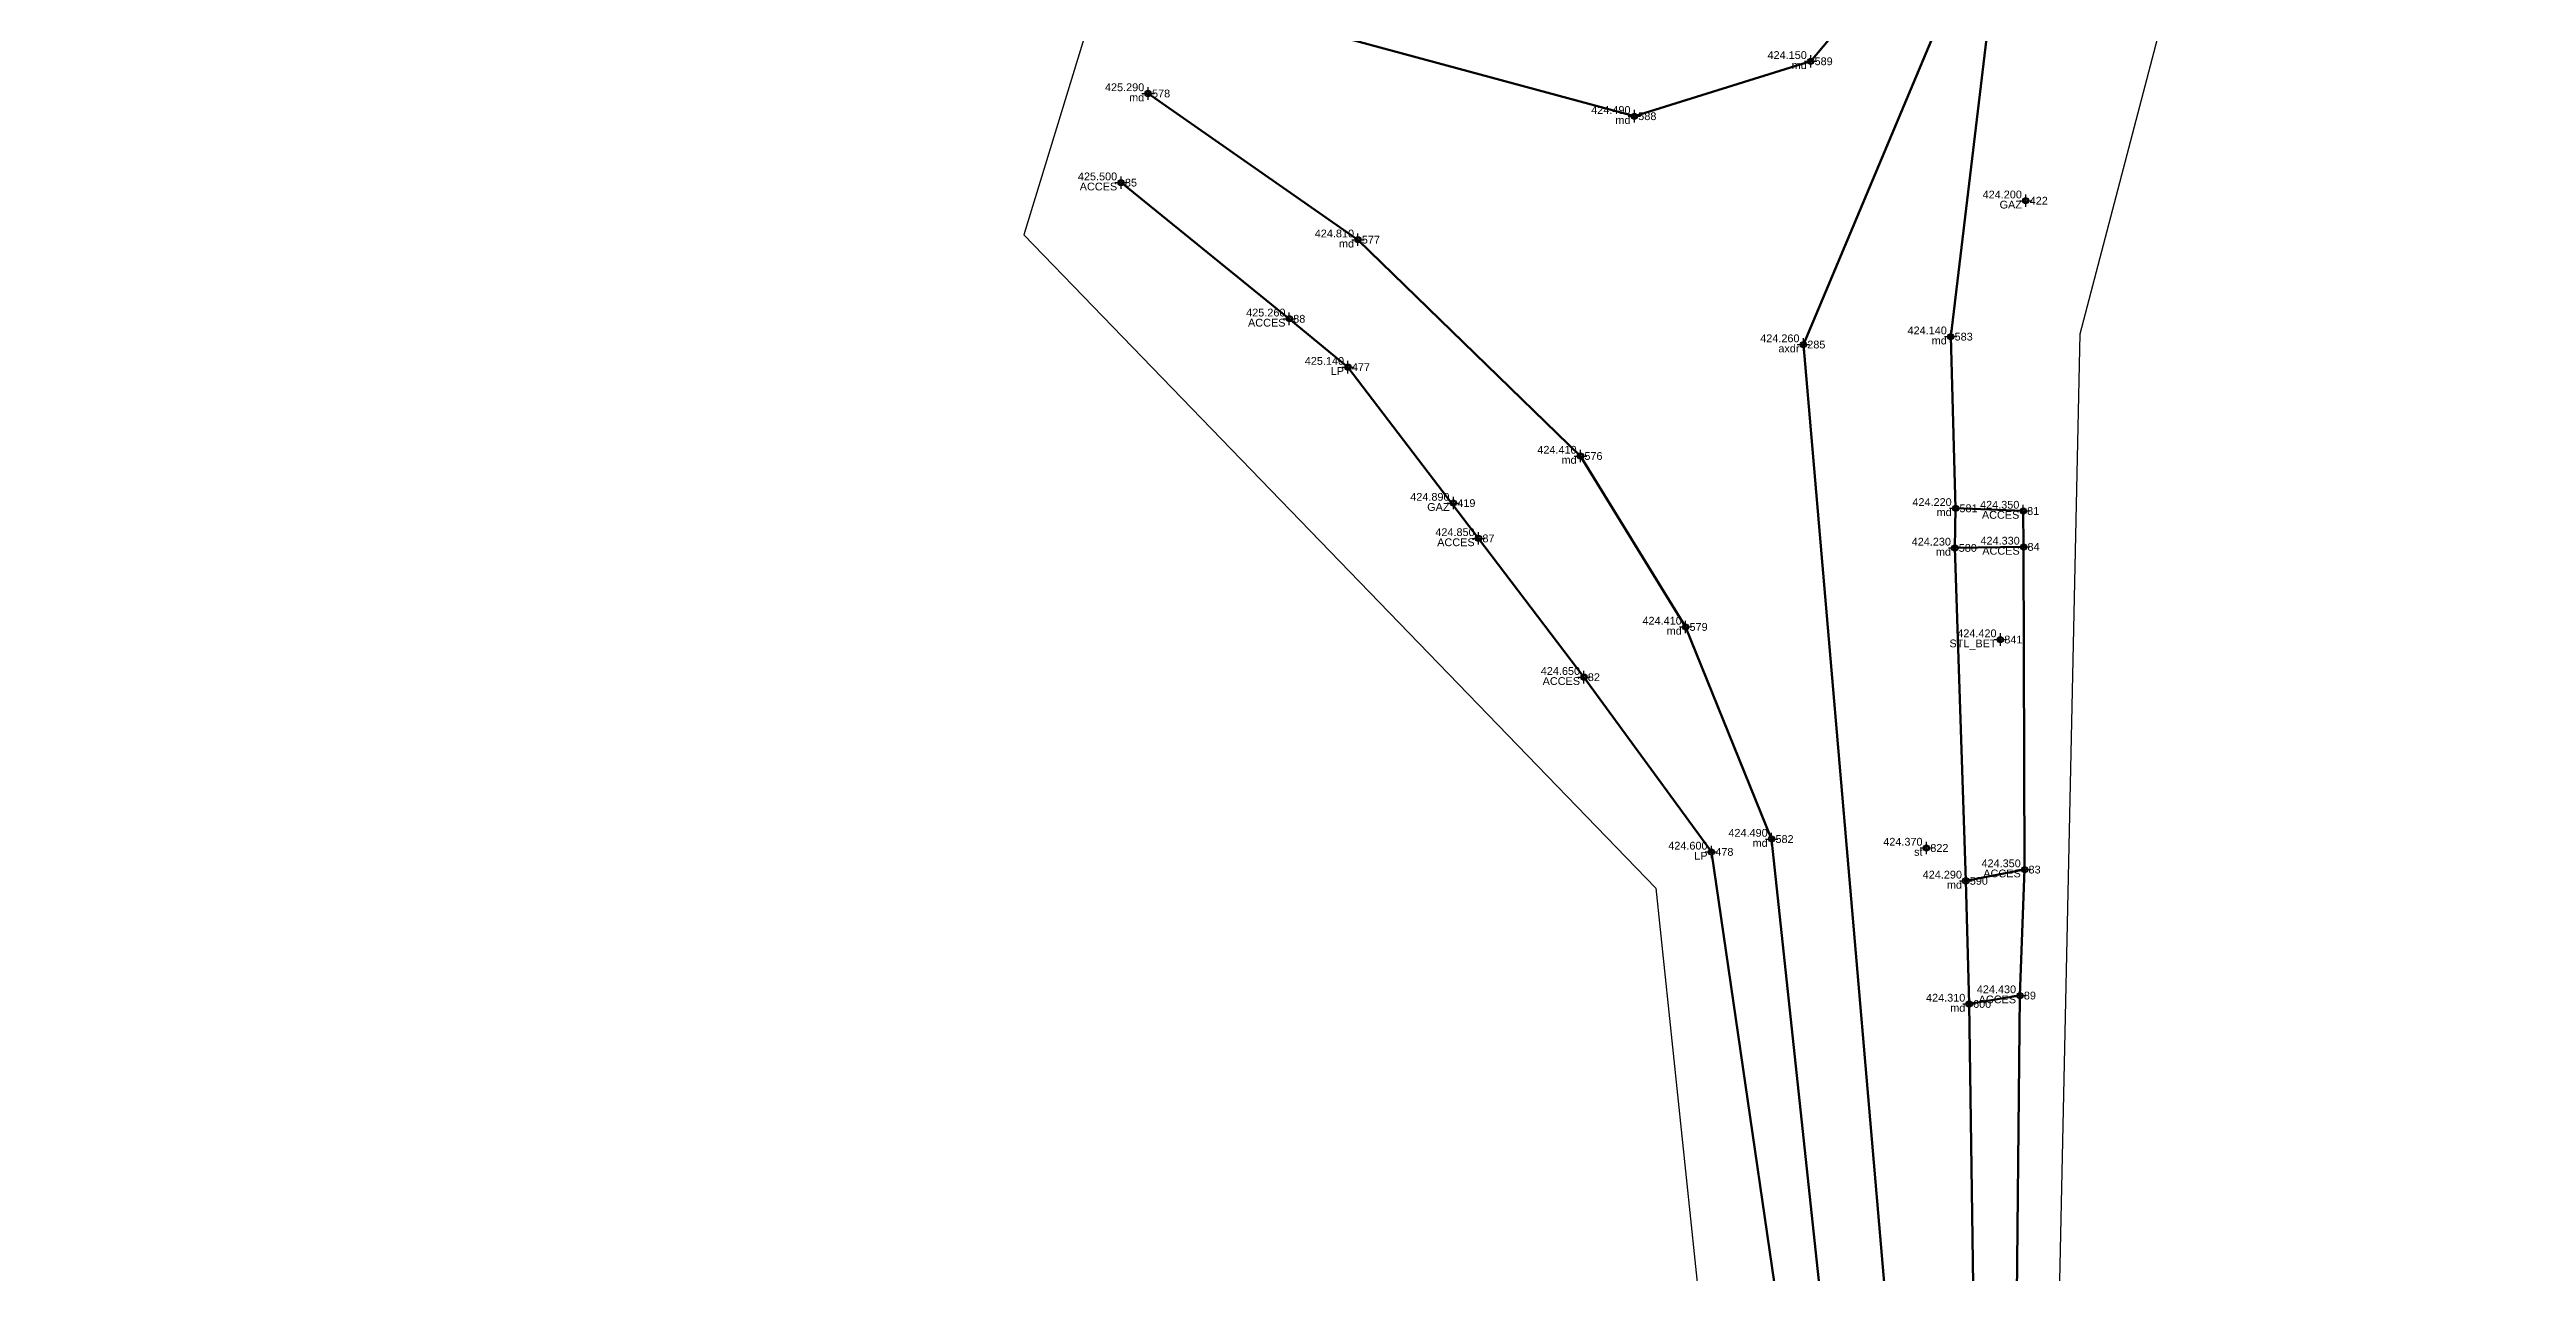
# Model space of a CAD drawing. Extents: x 396921 to 401273, y 555385 to 556691.
# Drawn here: x 397253.8 to 397333.5, y 556410.9 to 556450.2 of the extents above; entities that cross this region are included whole.
import ezdxf
from ezdxf.enums import TextEntityAlignment as Align

# ---------------------------------------------------------------- set-up
doc = ezdxf.new("R2010")
doc.units = 0
doc.header["$PDMODE"] = 34
doc.header["$PDSIZE"] = 0.2
for name, color, linetype in [('Boundary', 30, 'Continuous'), ('TOPO_CERC', 1, 'Continuous'), ('TOPO_CODE', 7, 'Continuous'), ('TOPO_ELEVATION', 7, 'Continuous'), ('TOPO_POINT_ID', 7, 'Continuous'), ('TOPO_POINTS', 7, 'Continuous'), ('TOPO_SYMBOL', 1, 'Continuous')]:
    doc.layers.add(name, color=color, linetype=linetype)
doc.layers.add('RO-LINES-LIN', color=7, linetype='Continuous', lineweight=25)
doc.styles.get("Standard").update_dxf_attribs({"font": 'arial.ttf'})

# ---------------------------------------------------------------- blocks, each defined once
blk = doc.blocks.new('PUNCTOPO')
at = {"layer": 'TOPO_CERC'}
blk.add_circle((0, 0), 0.25, dxfattribs=at)
at = {"layer": 'TOPO_SYMBOL'}
blk.add_point((0, 0), dxfattribs=at)

msp = doc.modelspace()

# ---------------------------------------------------------------- linework, layer by layer
at = {"layer": 'Boundary'}
msp.add_lwpolyline([(397290.318, 556461.106), (397285.15, 556444.226), (397305.463, 556423.234), (397308.396, 556395.33), (397304.568, 556364.856), (397295.048, 556344.646), (397277.35, 556327.301), (397253.835, 556309.979), (397257.924, 556300.179), (397285.862, 556310.107), (397291.473, 556297.394), (397302.961, 556297.777), (397304.507, 556309.076), (397321.067, 556309.547), (397320.215, 556315.551), (397307.805, 556320.641), (397321.046, 556363.719), (397333.451, 556381.953), (397328.084, 556399.584), (397318.225, 556400.132), (397319.101, 556441.045), (397321.6, 556450.569)], dxfattribs=at)
at = {"layer": 'RO-LINES-LIN', "elevation": 424.33, "flags": 128}
msp.add_lwpolyline([(397317.288, 556434.197), (397317.288, 556434.197)], dxfattribs=at)
at = {"layer": 'RO-LINES-LIN', "lineweight": 50}
for points in [[(397301.82, 556652.167, 412.53), (397299.86, 556640.804, 413.01), (397299.045, 556612.502, 415.26), (397296.51, 556582.426, 417.81), (397300.117, 556573.926, 418.33), (397312.134, 556549.626, 419.88), (397325.554, 556514.019, 421.5), (397325.84, 556491.893, 422.13), (397322.099, 556468.97, 423.04), (397310.209, 556440.701, 424.26), (397313.977, 556396.974, 424.35), (397313.068, 556377.302, 424.43), (397308.37, 556353.59, 424.89), (397304.346, 556342.544, 425.34), (397300.047, 556317.188, 425.53)], [(397292.038, 556451.479, 425.19), (397304.777, 556448.04, 424.49), (397310.444, 556449.805, 424.15), (397315.161, 556455.424, 423.84), (397318.872, 556464.59, 423.38), (397320.37, 556469.517, 423.11), (397323.46, 556485.101, 422.5), (397324.28, 556491.942, 422.2), (397323.281, 556514.306, 421.58), (397312.85, 556544.118, 420.16), (397310.54, 556549.46, 419.93), (397302.35, 556564.759, 418.9), (397298.261, 556573.42, 418.36), (397296.477, 556576.715, 418.291), (397296.004, 556576.308, 418.28), (397294.219, 556571.647, 418.67)], [(397313.698, 556315.007, 424.67), (397304.567, 556318.162, 425.34), (397303.367, 556324.724, 425.56), (397304.662, 556332.824, 425.59), (397306.891, 556341.455, 425.44), (397308.422, 556347.331, 425.09), (397310.687, 556352.875, 424.88), (397312.914, 556362.035, 424.59), (397314.235, 556368.104, 424.47), (397314.555, 556377.175, 424.41), (397315.089, 556383.296, 424.38), (397315.286, 556387.917, 424.36), (397315.444, 556393.788, 424.37), (397315.859, 556396.945, 424.3), (397315.539, 556419.508, 424.31), (397315.432, 556423.464, 424.29), (397315.078, 556434.165, 424.23), (397315.101, 556435.438, 424.22), (397314.945, 556440.955, 424.14), (397316.1, 556450.522, 423.98)], [(397257.709, 556309.406, 427.67), (397272.655, 556315.867, 426.8), (397276.736, 556318.176, 426.55), (397281.975, 556321.864, 426.2), (397284.492, 556324.429, 426.04), (397291.833, 556332.133, 425.73), (397295.48, 556335.746, 425.57), (397301.244, 556343.463, 425.25), (397305.781, 556354.364, 424.88), (397307.095, 556358.47, 424.73), (397310.859, 556377.43, 424.43), (397312.022, 556391.656, 424.36), (397312.163, 556397.009, 424.37), (397309.187, 556424.808, 424.49), (397306.425, 556431.625, 424.41), (397303.045, 556437.119, 424.41), (397295.891, 556444.071, 424.81), (397289.147, 556448.77, 425.29)], [(397288.277, 556445.905, 425.5), (397293.686, 556441.529, 425.26), (397295.57, 556439.975, 425.14), (397299.767, 556434.471, 424.85), (397303.156, 556430.01, 424.65), (397307.253, 556424.395, 424.6), (397310.287, 556403.591, 424.26), (397310.567, 556397.33, 424.24), (397309.935, 556392.082, 424.48), (397306.42, 556365.816, 424.73), (397304.227, 556359.877, 425.08)], [(397317.288, 556434.197, 424.33), (397315.078, 556434.165, 424.23), (397315.101, 556435.438, 424.22), (397317.276, 556435.352, 424.35), (397317.288, 556434.197, 424.33)], [(397317.276, 556435.352, 424.35), (397317.288, 556434.197, 424.33)], [(397317.288, 556434.197, 424.33), (397317.321, 556423.827, 424.35)], [(397317.171, 556419.778, 424.43), (397315.539, 556419.508, 424.31), (397315.432, 556423.464, 424.29), (397317.321, 556423.827, 424.35), (397317.171, 556419.778, 424.43)], [(397317.171, 556419.778, 424.43), (397316.937, 556397.293, 424.3), (397317.697, 556397.974, 424.31)]]:
    msp.add_polyline3d(points, dxfattribs=at)

# ---------------------------------------------------------------- block references
at = {"layer": 'TOPO_POINTS'}
ref = msp.add_blockref('PUNCTOPO', (397310.444, 556449.805, 424.15), dxfattribs=dict(at, xscale=0.25, yscale=0.25, zscale=0.25))
ref.add_attrib('POINT', '589', dxfattribs={"layer": 'TOPO_POINT_ID', "height": 0.25}).set_placement((397310.569, 556449.805, 424.15), align=Align.MIDDLE_LEFT)
ref.add_attrib('ELEVATION', '424.150', dxfattribs={"layer": 'TOPO_ELEVATION', "height": 0.25}).set_placement((397310.319, 556449.805, 424.15), align=Align.BOTTOM_RIGHT)
ref.add_attrib('CODE', 'md', dxfattribs={"layer": 'TOPO_CODE', "height": 0.25}).set_placement((397310.319, 556449.805, 424.15), align=Align.TOP_RIGHT)
ref = msp.add_blockref('PUNCTOPO', (397289.147, 556448.77, 425.29), dxfattribs=dict(at, xscale=0.25, yscale=0.25, zscale=0.25))
ref.add_attrib('POINT', '578', dxfattribs={"layer": 'TOPO_POINT_ID', "height": 0.25}).set_placement((397289.272, 556448.77, 425.29), align=Align.MIDDLE_LEFT)
ref.add_attrib('ELEVATION', '425.290', dxfattribs={"layer": 'TOPO_ELEVATION', "height": 0.25}).set_placement((397289.022, 556448.77, 425.29), align=Align.BOTTOM_RIGHT)
ref.add_attrib('CODE', 'md', dxfattribs={"layer": 'TOPO_CODE', "height": 0.25}).set_placement((397289.022, 556448.77, 425.29), align=Align.TOP_RIGHT)
ref = msp.add_blockref('PUNCTOPO', (397304.777, 556448.04, 424.49), dxfattribs=dict(at, xscale=0.25, yscale=0.25, zscale=0.25))
ref.add_attrib('POINT', '588', dxfattribs={"layer": 'TOPO_POINT_ID', "height": 0.25}).set_placement((397304.902, 556448.04, 424.49), align=Align.MIDDLE_LEFT)
ref.add_attrib('ELEVATION', '424.490', dxfattribs={"layer": 'TOPO_ELEVATION', "height": 0.25}).set_placement((397304.652, 556448.04, 424.49), align=Align.BOTTOM_RIGHT)
ref.add_attrib('CODE', 'md', dxfattribs={"layer": 'TOPO_CODE', "height": 0.25}).set_placement((397304.652, 556448.04, 424.49), align=Align.TOP_RIGHT)
ref = msp.add_blockref('PUNCTOPO', (397288.277, 556445.905, 425.5), dxfattribs=dict(at, xscale=0.25, yscale=0.25, zscale=0.25))
ref.add_attrib('POINT', '85', dxfattribs={"layer": 'TOPO_POINT_ID', "height": 0.25}).set_placement((397288.402, 556445.905, 425.5), align=Align.MIDDLE_LEFT)
ref.add_attrib('ELEVATION', '425.500', dxfattribs={"layer": 'TOPO_ELEVATION', "height": 0.25}).set_placement((397288.152, 556445.905, 425.5), align=Align.BOTTOM_RIGHT)
ref.add_attrib('CODE', 'ACCES', dxfattribs={"layer": 'TOPO_CODE', "height": 0.25}).set_placement((397288.152, 556445.905, 425.5), align=Align.TOP_RIGHT)
ref = msp.add_blockref('PUNCTOPO', (397317.358, 556445.324, 424.2), dxfattribs=dict(at, xscale=0.25, yscale=0.25, zscale=0.25))
ref.add_attrib('POINT', '422', dxfattribs={"layer": 'TOPO_POINT_ID', "height": 0.25}).set_placement((397317.483, 556445.324, 424.2), align=Align.MIDDLE_LEFT)
ref.add_attrib('ELEVATION', '424.200', dxfattribs={"layer": 'TOPO_ELEVATION', "height": 0.25}).set_placement((397317.233, 556445.324, 424.2), align=Align.BOTTOM_RIGHT)
ref.add_attrib('CODE', 'GAZ', dxfattribs={"layer": 'TOPO_CODE', "height": 0.25}).set_placement((397317.233, 556445.324, 424.2), align=Align.TOP_RIGHT)
ref = msp.add_blockref('PUNCTOPO', (397295.891, 556444.071, 424.81), dxfattribs=dict(at, xscale=0.25, yscale=0.25, zscale=0.25))
ref.add_attrib('POINT', '577', dxfattribs={"layer": 'TOPO_POINT_ID', "height": 0.25}).set_placement((397296.016, 556444.071, 424.81), align=Align.MIDDLE_LEFT)
ref.add_attrib('ELEVATION', '424.810', dxfattribs={"layer": 'TOPO_ELEVATION', "height": 0.25}).set_placement((397295.766, 556444.071, 424.81), align=Align.BOTTOM_RIGHT)
ref.add_attrib('CODE', 'md', dxfattribs={"layer": 'TOPO_CODE', "height": 0.25}).set_placement((397295.766, 556444.071, 424.81), align=Align.TOP_RIGHT)
ref = msp.add_blockref('PUNCTOPO', (397293.686, 556441.529, 425.26), dxfattribs=dict(at, xscale=0.25, yscale=0.25, zscale=0.25))
ref.add_attrib('POINT', '88', dxfattribs={"layer": 'TOPO_POINT_ID', "height": 0.25}).set_placement((397293.811, 556441.529, 425.26), align=Align.MIDDLE_LEFT)
ref.add_attrib('ELEVATION', '425.260', dxfattribs={"layer": 'TOPO_ELEVATION', "height": 0.25}).set_placement((397293.561, 556441.529, 425.26), align=Align.BOTTOM_RIGHT)
ref.add_attrib('CODE', 'ACCES', dxfattribs={"layer": 'TOPO_CODE', "height": 0.25}).set_placement((397293.561, 556441.529, 425.26), align=Align.TOP_RIGHT)
ref = msp.add_blockref('PUNCTOPO', (397310.209, 556440.701, 424.26), dxfattribs=dict(at, xscale=0.25, yscale=0.25, zscale=0.25))
ref.add_attrib('POINT', '285', dxfattribs={"layer": 'TOPO_POINT_ID', "height": 0.25}).set_placement((397310.334, 556440.701, 424.26), align=Align.MIDDLE_LEFT)
ref.add_attrib('ELEVATION', '424.260', dxfattribs={"layer": 'TOPO_ELEVATION', "height": 0.25}).set_placement((397310.084, 556440.701, 424.26), align=Align.BOTTOM_RIGHT)
ref.add_attrib('CODE', 'axdr', dxfattribs={"layer": 'TOPO_CODE', "height": 0.25}).set_placement((397310.084, 556440.701, 424.26), align=Align.TOP_RIGHT)
ref = msp.add_blockref('PUNCTOPO', (397314.945, 556440.955, 424.14), dxfattribs=dict(at, xscale=0.25, yscale=0.25, zscale=0.25))
ref.add_attrib('POINT', '583', dxfattribs={"layer": 'TOPO_POINT_ID', "height": 0.25}).set_placement((397315.07, 556440.955, 424.14), align=Align.MIDDLE_LEFT)
ref.add_attrib('ELEVATION', '424.140', dxfattribs={"layer": 'TOPO_ELEVATION', "height": 0.25}).set_placement((397314.82, 556440.955, 424.14), align=Align.BOTTOM_RIGHT)
ref.add_attrib('CODE', 'md', dxfattribs={"layer": 'TOPO_CODE', "height": 0.25}).set_placement((397314.82, 556440.955, 424.14), align=Align.TOP_RIGHT)
ref = msp.add_blockref('PUNCTOPO', (397295.57, 556439.975, 425.14), dxfattribs=dict(at, xscale=0.25, yscale=0.25, zscale=0.25))
ref.add_attrib('POINT', '477', dxfattribs={"layer": 'TOPO_POINT_ID', "height": 0.25}).set_placement((397295.695, 556439.975, 425.14), align=Align.MIDDLE_LEFT)
ref.add_attrib('ELEVATION', '425.140', dxfattribs={"layer": 'TOPO_ELEVATION', "height": 0.25}).set_placement((397295.445, 556439.975, 425.14), align=Align.BOTTOM_RIGHT)
ref.add_attrib('CODE', 'LP', dxfattribs={"layer": 'TOPO_CODE', "height": 0.25}).set_placement((397295.445, 556439.975, 425.14), align=Align.TOP_RIGHT)
ref = msp.add_blockref('PUNCTOPO', (397303.045, 556437.119, 424.41), dxfattribs=dict(at, xscale=0.25, yscale=0.25, zscale=0.25))
ref.add_attrib('POINT', '576', dxfattribs={"layer": 'TOPO_POINT_ID', "height": 0.25}).set_placement((397303.17, 556437.119, 424.41), align=Align.MIDDLE_LEFT)
ref.add_attrib('ELEVATION', '424.410', dxfattribs={"layer": 'TOPO_ELEVATION', "height": 0.25}).set_placement((397302.92, 556437.119, 424.41), align=Align.BOTTOM_RIGHT)
ref.add_attrib('CODE', 'md', dxfattribs={"layer": 'TOPO_CODE', "height": 0.25}).set_placement((397302.92, 556437.119, 424.41), align=Align.TOP_RIGHT)
ref = msp.add_blockref('PUNCTOPO', (397298.96, 556435.605, 424.89), dxfattribs=dict(at, xscale=0.25, yscale=0.25, zscale=0.25))
ref.add_attrib('POINT', '419', dxfattribs={"layer": 'TOPO_POINT_ID', "height": 0.25}).set_placement((397299.085, 556435.605, 424.89), align=Align.MIDDLE_LEFT)
ref.add_attrib('ELEVATION', '424.890', dxfattribs={"layer": 'TOPO_ELEVATION', "height": 0.25}).set_placement((397298.835, 556435.605, 424.89), align=Align.BOTTOM_RIGHT)
ref.add_attrib('CODE', 'GAZ', dxfattribs={"layer": 'TOPO_CODE', "height": 0.25}).set_placement((397298.835, 556435.605, 424.89), align=Align.TOP_RIGHT)
ref = msp.add_blockref('PUNCTOPO', (397315.101, 556435.438, 424.22), dxfattribs=dict(at, xscale=0.25, yscale=0.25, zscale=0.25))
ref.add_attrib('POINT', '581', dxfattribs={"layer": 'TOPO_POINT_ID', "height": 0.25}).set_placement((397315.226, 556435.438, 424.22), align=Align.MIDDLE_LEFT)
ref.add_attrib('ELEVATION', '424.220', dxfattribs={"layer": 'TOPO_ELEVATION', "height": 0.25}).set_placement((397314.976, 556435.438, 424.22), align=Align.BOTTOM_RIGHT)
ref.add_attrib('CODE', 'md', dxfattribs={"layer": 'TOPO_CODE', "height": 0.25}).set_placement((397314.976, 556435.438, 424.22), align=Align.TOP_RIGHT)
ref = msp.add_blockref('PUNCTOPO', (397317.276, 556435.352, 424.35), dxfattribs=dict(at, xscale=0.25, yscale=0.25, zscale=0.25))
ref.add_attrib('POINT', '81', dxfattribs={"layer": 'TOPO_POINT_ID', "height": 0.25}).set_placement((397317.401, 556435.352, 424.35), align=Align.MIDDLE_LEFT)
ref.add_attrib('ELEVATION', '424.350', dxfattribs={"layer": 'TOPO_ELEVATION', "height": 0.25}).set_placement((397317.151, 556435.352, 424.35), align=Align.BOTTOM_RIGHT)
ref.add_attrib('CODE', 'ACCES', dxfattribs={"layer": 'TOPO_CODE', "height": 0.25}).set_placement((397317.151, 556435.352, 424.35), align=Align.TOP_RIGHT)
ref = msp.add_blockref('PUNCTOPO', (397299.767, 556434.471, 424.85), dxfattribs=dict(at, xscale=0.25, yscale=0.25, zscale=0.25))
ref.add_attrib('POINT', '87', dxfattribs={"layer": 'TOPO_POINT_ID', "height": 0.25}).set_placement((397299.892, 556434.471, 424.85), align=Align.MIDDLE_LEFT)
ref.add_attrib('ELEVATION', '424.850', dxfattribs={"layer": 'TOPO_ELEVATION', "height": 0.25}).set_placement((397299.642, 556434.471, 424.85), align=Align.BOTTOM_RIGHT)
ref.add_attrib('CODE', 'ACCES', dxfattribs={"layer": 'TOPO_CODE', "height": 0.25}).set_placement((397299.642, 556434.471, 424.85), align=Align.TOP_RIGHT)
ref = msp.add_blockref('PUNCTOPO', (397315.078, 556434.165, 424.23), dxfattribs=dict(at, xscale=0.25, yscale=0.25, zscale=0.25))
ref.add_attrib('POINT', '580', dxfattribs={"layer": 'TOPO_POINT_ID', "height": 0.25}).set_placement((397315.203, 556434.165, 424.23), align=Align.MIDDLE_LEFT)
ref.add_attrib('ELEVATION', '424.230', dxfattribs={"layer": 'TOPO_ELEVATION', "height": 0.25}).set_placement((397314.953, 556434.165, 424.23), align=Align.BOTTOM_RIGHT)
ref.add_attrib('CODE', 'md', dxfattribs={"layer": 'TOPO_CODE', "height": 0.25}).set_placement((397314.953, 556434.165, 424.23), align=Align.TOP_RIGHT)
ref = msp.add_blockref('PUNCTOPO', (397317.288, 556434.197, 424.33), dxfattribs=dict(at, xscale=0.25, yscale=0.25, zscale=0.25))
ref.add_attrib('POINT', '84', dxfattribs={"layer": 'TOPO_POINT_ID', "height": 0.25}).set_placement((397317.413, 556434.197, 424.33), align=Align.MIDDLE_LEFT)
ref.add_attrib('ELEVATION', '424.330', dxfattribs={"layer": 'TOPO_ELEVATION', "height": 0.25}).set_placement((397317.163, 556434.197, 424.33), align=Align.BOTTOM_RIGHT)
ref.add_attrib('CODE', 'ACCES', dxfattribs={"layer": 'TOPO_CODE', "height": 0.25}).set_placement((397317.163, 556434.197, 424.33), align=Align.TOP_RIGHT)
ref = msp.add_blockref('PUNCTOPO', (397306.425, 556431.625, 424.41), dxfattribs=dict(at, xscale=0.25, yscale=0.25, zscale=0.25))
ref.add_attrib('POINT', '579', dxfattribs={"layer": 'TOPO_POINT_ID', "height": 0.25}).set_placement((397306.55, 556431.625, 424.41), align=Align.MIDDLE_LEFT)
ref.add_attrib('ELEVATION', '424.410', dxfattribs={"layer": 'TOPO_ELEVATION', "height": 0.25}).set_placement((397306.3, 556431.625, 424.41), align=Align.BOTTOM_RIGHT)
ref.add_attrib('CODE', 'md', dxfattribs={"layer": 'TOPO_CODE', "height": 0.25}).set_placement((397306.3, 556431.625, 424.41), align=Align.TOP_RIGHT)
ref = msp.add_blockref('PUNCTOPO', (397316.543, 556431.22, 424.42), dxfattribs=dict(at, xscale=0.25, yscale=0.25, zscale=0.25))
ref.add_attrib('POINT', '841', dxfattribs={"layer": 'TOPO_POINT_ID', "height": 0.25}).set_placement((397316.668, 556431.22, 424.42), align=Align.MIDDLE_LEFT)
ref.add_attrib('ELEVATION', '424.420', dxfattribs={"layer": 'TOPO_ELEVATION', "height": 0.25}).set_placement((397316.418, 556431.22, 424.42), align=Align.BOTTOM_RIGHT)
ref.add_attrib('CODE', 'STL_BET', dxfattribs={"layer": 'TOPO_CODE', "height": 0.25}).set_placement((397316.418, 556431.22, 424.42), align=Align.TOP_RIGHT)
ref = msp.add_blockref('PUNCTOPO', (397303.156, 556430.01, 424.65), dxfattribs=dict(at, xscale=0.25, yscale=0.25, zscale=0.25))
ref.add_attrib('POINT', '82', dxfattribs={"layer": 'TOPO_POINT_ID', "height": 0.25}).set_placement((397303.281, 556430.01, 424.65), align=Align.MIDDLE_LEFT)
ref.add_attrib('ELEVATION', '424.650', dxfattribs={"layer": 'TOPO_ELEVATION', "height": 0.25}).set_placement((397303.031, 556430.01, 424.65), align=Align.BOTTOM_RIGHT)
ref.add_attrib('CODE', 'ACCES', dxfattribs={"layer": 'TOPO_CODE', "height": 0.25}).set_placement((397303.031, 556430.01, 424.65), align=Align.TOP_RIGHT)
ref = msp.add_blockref('PUNCTOPO', (397309.187, 556424.808, 424.49), dxfattribs=dict(at, xscale=0.25, yscale=0.25, zscale=0.25))
ref.add_attrib('POINT', '582', dxfattribs={"layer": 'TOPO_POINT_ID', "height": 0.25}).set_placement((397309.312, 556424.808, 424.49), align=Align.MIDDLE_LEFT)
ref.add_attrib('ELEVATION', '424.490', dxfattribs={"layer": 'TOPO_ELEVATION', "height": 0.25}).set_placement((397309.062, 556424.808, 424.49), align=Align.BOTTOM_RIGHT)
ref.add_attrib('CODE', 'md', dxfattribs={"layer": 'TOPO_CODE', "height": 0.25}).set_placement((397309.062, 556424.808, 424.49), align=Align.TOP_RIGHT)
ref = msp.add_blockref('PUNCTOPO', (397307.253, 556424.395, 424.6), dxfattribs=dict(at, xscale=0.25, yscale=0.25, zscale=0.25))
ref.add_attrib('POINT', '478', dxfattribs={"layer": 'TOPO_POINT_ID', "height": 0.25}).set_placement((397307.378, 556424.395, 424.6), align=Align.MIDDLE_LEFT)
ref.add_attrib('ELEVATION', '424.600', dxfattribs={"layer": 'TOPO_ELEVATION', "height": 0.25}).set_placement((397307.128, 556424.395, 424.6), align=Align.BOTTOM_RIGHT)
ref.add_attrib('CODE', 'LP', dxfattribs={"layer": 'TOPO_CODE', "height": 0.25}).set_placement((397307.128, 556424.395, 424.6), align=Align.TOP_RIGHT)
ref = msp.add_blockref('PUNCTOPO', (397314.164, 556424.521, 424.37), dxfattribs=dict(at, xscale=0.25, yscale=0.25, zscale=0.25))
ref.add_attrib('POINT', '822', dxfattribs={"layer": 'TOPO_POINT_ID', "height": 0.25}).set_placement((397314.289, 556424.521, 424.37), align=Align.MIDDLE_LEFT)
ref.add_attrib('ELEVATION', '424.370', dxfattribs={"layer": 'TOPO_ELEVATION', "height": 0.25}).set_placement((397314.039, 556424.521, 424.37), align=Align.BOTTOM_RIGHT)
ref.add_attrib('CODE', 'st', dxfattribs={"layer": 'TOPO_CODE', "height": 0.25}).set_placement((397314.039, 556424.521, 424.37), align=Align.TOP_RIGHT)
ref = msp.add_blockref('PUNCTOPO', (397317.321, 556423.827, 424.35), dxfattribs=dict(at, xscale=0.25, yscale=0.25, zscale=0.25))
ref.add_attrib('POINT', '83', dxfattribs={"layer": 'TOPO_POINT_ID', "height": 0.25}).set_placement((397317.446, 556423.827, 424.35), align=Align.MIDDLE_LEFT)
ref.add_attrib('ELEVATION', '424.350', dxfattribs={"layer": 'TOPO_ELEVATION', "height": 0.25}).set_placement((397317.196, 556423.827, 424.35), align=Align.BOTTOM_RIGHT)
ref.add_attrib('CODE', 'ACCES', dxfattribs={"layer": 'TOPO_CODE', "height": 0.25}).set_placement((397317.196, 556423.827, 424.35), align=Align.TOP_RIGHT)
ref = msp.add_blockref('PUNCTOPO', (397315.432, 556423.464, 424.29), dxfattribs=dict(at, xscale=0.25, yscale=0.25, zscale=0.25))
ref.add_attrib('POINT', '590', dxfattribs={"layer": 'TOPO_POINT_ID', "height": 0.25}).set_placement((397315.557, 556423.464, 424.29), align=Align.MIDDLE_LEFT)
ref.add_attrib('ELEVATION', '424.290', dxfattribs={"layer": 'TOPO_ELEVATION', "height": 0.25}).set_placement((397315.307, 556423.464, 424.29), align=Align.BOTTOM_RIGHT)
ref.add_attrib('CODE', 'md', dxfattribs={"layer": 'TOPO_CODE', "height": 0.25}).set_placement((397315.307, 556423.464, 424.29), align=Align.TOP_RIGHT)
ref = msp.add_blockref('PUNCTOPO', (397315.539, 556419.508, 424.31), dxfattribs=dict(at, xscale=0.25, yscale=0.25, zscale=0.25))
ref.add_attrib('POINT', '600', dxfattribs={"layer": 'TOPO_POINT_ID', "height": 0.25}).set_placement((397315.664, 556419.508, 424.31), align=Align.MIDDLE_LEFT)
ref.add_attrib('ELEVATION', '424.310', dxfattribs={"layer": 'TOPO_ELEVATION', "height": 0.25}).set_placement((397315.414, 556419.508, 424.31), align=Align.BOTTOM_RIGHT)
ref.add_attrib('CODE', 'md', dxfattribs={"layer": 'TOPO_CODE', "height": 0.25}).set_placement((397315.414, 556419.508, 424.31), align=Align.TOP_RIGHT)
ref = msp.add_blockref('PUNCTOPO', (397317.171, 556419.778, 424.43), dxfattribs=dict(at, xscale=0.25, yscale=0.25, zscale=0.25))
ref.add_attrib('POINT', '89', dxfattribs={"layer": 'TOPO_POINT_ID', "height": 0.25}).set_placement((397317.296, 556419.778, 424.43), align=Align.MIDDLE_LEFT)
ref.add_attrib('ELEVATION', '424.430', dxfattribs={"layer": 'TOPO_ELEVATION', "height": 0.25}).set_placement((397317.046, 556419.778, 424.43), align=Align.BOTTOM_RIGHT)
ref.add_attrib('CODE', 'ACCES', dxfattribs={"layer": 'TOPO_CODE', "height": 0.25}).set_placement((397317.046, 556419.778, 424.43), align=Align.TOP_RIGHT)

doc.saveas('drawing.dxf')
